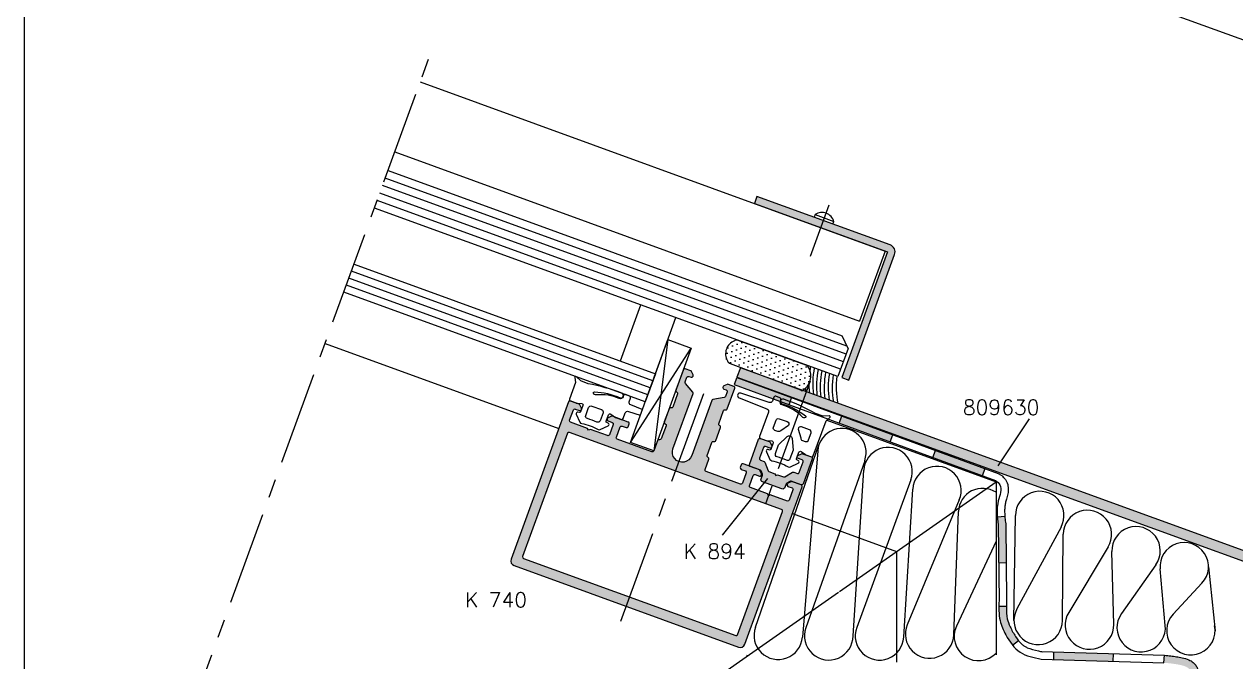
# Model space of a CAD drawing. Extents: x 0 to 4131, y -1600 to 527.
# Drawn here: x 460 to 581.8, y -1511.9 to -1447.8 of the extents above; entities that cross this region are included whole.
import ezdxf
from ezdxf.enums import TextEntityAlignment as Align

# ---------------------------------------------------------------- set-up
doc = ezdxf.new("R2010")
doc.units = 0
doc.header["$LTSCALE"] = 7.5
doc.header["$MEASUREMENT"] = 0
doc.linetypes.add('CENTER', pattern=[2, 1.25, -0.25, 0.25, -0.25])
for name, color, linetype in [('ASSI', 1, 'CENTER'), ('FILL', 8, 'CONTINUOUS'), ('FINE', 7, 'CONTINUOUS'), ('GOMMA', 3, 'CONTINUOUS'), ('GROSSA', 4, 'CONTINUOUS'), ('MARCHIO', 7, 'CONTINUOUS'), ('QUOTE', 254, 'CONTINUOUS'), ('TESTO', 2, 'CONTINUOUS'), ('TRATTEGGI', 140, 'CONTINUOUS'), ('VETRO', 6, 'CONTINUOUS'), ('VITERIA', 40, 'CONTINUOUS')]:
    doc.layers.add(name, color=color, linetype=linetype)
doc.styles.get("Standard").update_dxf_attribs({"font": 'romans.shx'})

msp = doc.modelspace()

# ---------------------------------------------------------------- hatches: boundary and pattern name
at = {"layer": 'FILL'}
h = msp.add_hatch(color=256, dxfattribs=at)
edge = h.paths.add_edge_path()
edge.add_line((546.8144422262867, -1470.710577220561), (542.2145898909785, -1483.348567644646))
edge.add_line((542.2145898909785, -1483.348567644646), (542.9193593565678, -1483.60508275214))
edge.add_line((542.9193593565678, -1483.60508275214), (547.5192116918761, -1470.967092328055))
edge.add_arc((546.8144422262867, -1470.710577220561), 0.7500000000000399, 340.0000000000022, 430.0000000000036)
edge.add_line((547.0709573337808, -1470.005807754972), (533.6803374875817, -1465.132020712581))
edge.add_line((533.6803374875817, -1465.132020712581), (533.4238223800876, -1465.83679017817))
edge.add_line((533.4238223800876, -1465.83679017817), (546.8144422262867, -1470.710577220561))
h = msp.add_hatch(dxfattribs=at)
h.set_pattern_fill('DOTS', color=256, scale=8, angle=20, style=0)
h.set_pattern_definition([(20, (-640.54626167368, -1366.591913021438), (0.06391308353364275, 0.5553513462243714), [0, -0.5])])
edge = h.paths.add_edge_path()
edge.add_line((530.9878473719998, -1481.936661693965), (538.0446265076164, -1484.581404060358))
edge.add_arc((538.2043495735768, -1484.488814145734), 0.1846194737557943, 210.1004542263171, 289.8995457736939)
edge.add_arc((537.3977567089869, -1483.197405357102), 1.70357017517831, 300.6877381092516, 389.384691355501)
edge.add_arc((538.4520778223026, -1482.517423477796), 0.4574642976632673, 19.92651458653392, 69.9999999999584)
edge.add_line((538.6085398269561, -1482.087547653009), (531.7966169861313, -1479.608210500831))
edge.add_arc((531.6401549814783, -1480.038086325618), 0.4574642976632607, 70.00000000002089, 120.0734854134452)
edge.add_arc((531.9453198191935, -1480.956828080467), 1.419092763202746, 112.1221294447426, 209.8286729753162)
edge.add_arc((531.1443093766529, -1481.506785869177), 0.4574642976646396, 199.9265145866477, 250.0000000000723)
h = msp.add_hatch(color=256, dxfattribs=at)
edge = h.paths.add_edge_path(flags=16)
edge.add_arc((514.7757820731749, -1489.003337596927), 0.1499999999999686, 70.00000000001178, 160.0000000000118)
edge.add_line((514.634828180057, -1488.952034575429), (510.1201622881581, -1501.355977169803))
edge.add_arc((510.261116181276, -1501.407280191301), 0.1499999999999899, 159.9999999999974, 250.0000000000009)
edge.add_line((510.2098131597772, -1501.548234084419), (531.5408356516173, -1509.312091337912))
edge.add_arc((531.5921386731161, -1509.171137444794), 0.1499999999999601, 250.0000000000048, 340.0000000000048)
edge.add_line((531.7330925662341, -1509.222440466293), (536.2477584581329, -1496.818497871919))
edge.add_arc((536.1068045650151, -1496.76719485042), 0.1500000000000002, 340.0000000000104, 430.0000000000173)
edge.add_line((536.1581075865138, -1496.626240957302), (514.8270850946736, -1488.86238370381))
edge = h.paths.add_edge_path()
edge.add_line((515.7947605104521, -1486.022055434156), (514.9134529038649, -1485.701285698126))
edge.add_arc((514.862149882366, -1485.842239591244), 0.1500000000000306, 69.9999999999944, 160.000000000003)
edge.add_line((514.7211959892481, -1485.790936569745), (508.9581565742106, -1501.624757229988))
edge.add_arc((509.4280028846035, -1501.795767301651), 0.5000000000000108, 160.0000000000056, 250.0000000000056)
edge.add_line((509.2569928129407, -1502.265613612044), (531.8096157118025, -1510.47409705186))
edge.add_arc((531.9806257834654, -1510.004250741467), 0.4999999999999841, 250.0000000000045, 340.0000000000045)
edge.add_line((532.4504720938583, -1510.17526081313), (538.2135115088957, -1494.341440152887))
edge.add_arc((538.072557615778, -1494.290137131388), 0.1499999999999675, 339.9999999999654, 429.9999999999723)
edge.add_line((538.123860637277, -1494.14918323827), (537.2425530306897, -1493.82841350224))
edge.add_arc((537.1912500091908, -1493.969367395358), 0.1500000000000925, 69.999999999977, 114.9999999999716)
edge.add_line((537.1278572699296, -1493.833421227303), (536.7918792956132, -1493.990090329698))
edge.add_arc((536.8552720348742, -1494.126036497753), 0.1500000000000973, 114.9999999999644, 159.9999999999668)
edge.add_line((536.7143181417564, -1494.074733476254), (536.7013665347193, -1494.110317724134))
edge.add_arc((536.8423204278372, -1494.161620745633), 0.1500000000000646, 159.9999999999905, 249.9999999999835)
edge.add_line((536.7910174063384, -1494.302574638751), (537.213879085692, -1494.456483703248))
edge.add_arc((537.1625760641931, -1494.597437596365), 0.1499999999999444, -20.000000000036493, 69.9999999999738, ccw=False)
edge.add_line((537.303529957311, -1494.648740617864), (536.9273077996528, -1495.682402500729))
edge.add_arc((536.7863539065349, -1495.63109947923), 0.1499999999999419, 249.99999999999778, 340.0000000000081, ccw=False)
edge.add_line((536.7350508850361, -1495.772053372348), (535.0193721290017, -1495.147597373588))
edge.add_line((535.0193721290016, -1495.147597373588), (534.827854937485, -1495.237517482398))
edge.add_line((534.827854937485, -1495.237517482398), (534.7389437889659, -1495.045529804971))
edge.add_line((534.738943788966, -1495.045529804971), (533.0232650329317, -1494.421073806212))
edge.add_arc((533.0745680544305, -1494.280119913094), 0.150000000000033, 159.9999999999816, 249.99999999999181, ccw=False)
edge.add_line((532.9336141613126, -1494.228816891595), (533.3098363189708, -1493.19515500873))
edge.add_arc((533.4507902120888, -1493.246458030229), 0.149999999999965, 70.00000000000671, 159.9999999999997, ccw=False)
edge.add_line((533.5020932335876, -1493.105504137111), (533.9249549129414, -1493.259413201608))
edge.add_arc((533.9762579344401, -1493.11845930849), 0.1499999999999553, 250.0000000000099, 340.0000000000169)
edge.add_line((534.1172118275581, -1493.169762329989), (534.1301634345951, -1493.134178082109))
edge.add_arc((533.9892095414771, -1493.08287506061), 0.1500000000000524, 340.000000000035, 385.0000000000319)
edge.add_line((534.1251557095327, -1493.019482321349), (533.9684866071375, -1492.683504347032))
edge.add_arc((533.8325404390819, -1492.746897086293), 0.1500000000000132, 24.99999999998538, 69.99999999998303)
edge.add_line((533.8838434605808, -1492.605943193176), (532.2977663884042, -1492.028658349651))
edge.add_arc((532.2464633669053, -1492.169612242769), 0.150000000000101, 69.99999999998397, 160.0000000000011)
edge.add_line((532.1055094737874, -1492.11830922127), (532.0029034307898, -1492.400217007506))
edge.add_arc((532.1438573239077, -1492.451520029005), 0.1499999999999917, 160.0000000000034, 249.9999999999965)
edge.add_line((532.0925543024089, -1492.592473922123), (532.5154159817625, -1492.746382986619))
edge.add_arc((532.4641129602636, -1492.887336879737), 0.1500000000000014, -19.999999999989598, 69.99999999999318, ccw=False)
edge.add_line((532.6050668533815, -1492.938639901236), (532.2288446957232, -1493.9723017841))
edge.add_arc((532.0878908026053, -1493.920998762602), 0.1500000000000366, 249.999999999997, 340.00000000000387, ccw=False)
edge.add_line((532.0365877811064, -1494.06195265572), (528.5597250841984, -1492.796478125415))
edge.add_arc((528.6110281056973, -1492.655524232297), 0.1500000000000135, 160.0000000000122, 250.0000000000122, ccw=False)
edge.add_line((528.4700742125794, -1492.604221210798), (528.8462963702377, -1491.570559327933))
edge.add_arc((528.7053424771199, -1491.519256306434), 0.1499999999999759, 339.9999999999724, 429.9999999999654)
edge.add_arc((528.8079485201176, -1491.237348520199), 0.1499999999999966, 159.9999999999983, 249.9999999999984, ccw=False)
edge.add_line((528.6669946269997, -1491.1860454987), (529.1452455535784, -1489.872061877091))
edge.add_arc((529.2861994466963, -1489.92336489859), 0.1499999999999237, 70.00000000001131, 160.0000000000113, ccw=False)
edge.add_arc((529.388805489694, -1489.641457112354), 0.1500000000000743, 249.9999999999803, 339.9999999999733)
edge.add_line((529.529759382812, -1489.692760133853), (530.0085875834679, -1488.377190464753))
edge.add_arc((529.86763369035, -1488.325887443254), 0.1500000000000706, 340.0000000000317, 430.0000000000387)
edge.add_arc((529.9702397333476, -1488.043979657019), 0.1499999999999626, 159.9999999999705, 249.9999999999705, ccw=False)
edge.add_line((529.8292858402299, -1487.99267663552), (530.3081140408858, -1486.677106966419))
edge.add_arc((530.4490679340037, -1486.728409987918), 0.1499999999999856, 70.00000000002558, 160.0000000000257, ccw=False)
edge.add_arc((530.5516739770013, -1486.446502201683), 0.1499999999999662, 249.9999999999826, 339.9999999999895)
edge.add_line((530.6926278701192, -1486.497805223181), (531.4456494595129, -1484.42889540996))
edge.add_arc((531.3046955663949, -1484.377592388461), 0.1500000000000196, 339.99999999999, 429.9999999999969)
edge.add_line((531.3559985878937, -1484.236638495344), (530.8035833985816, -1484.035575809477))
edge.add_arc((530.7522803770829, -1484.176529702595), 0.1499999999999443, 70.00000000003729, 115.0000000000332)
edge.add_line((530.6888876378218, -1484.04058353454), (530.3529096635052, -1484.197252636935))
edge.add_arc((530.4163024027664, -1484.33319880499), 0.1499999999999445, 115.0000000000575, 160.0000000000545)
edge.add_line((530.2753485096484, -1484.281895783492), (530.2623969026114, -1484.317480031372))
edge.add_arc((530.4033507957294, -1484.36878305287), 0.149999999999982, 160.0000000000136, 250.0000000000206)
edge.add_line((530.3520477742305, -1484.509736945988), (530.5869709294269, -1484.59524198182))
edge.add_arc((530.5356679079281, -1484.736195874938), 0.1500000000000318, -19.999999999980787, 70.00000000000898, ccw=False)
edge.add_line((530.6766218010459, -1484.787498896437), (530.5058016702513, -1485.256823348583))
edge.add_arc((530.3648477771335, -1485.205520327084), 0.1500000000000014, 279.99999999999807, 339.9999999999932, ccw=False)
edge.add_line((530.3908950037835, -1485.353241490036), (529.2537369611803, -1485.553753134276))
edge.add_arc((529.2797841878305, -1485.701474297228), 0.1499999999999382, 100.0000000000358, 160.0000000000303)
edge.add_line((529.1388302947125, -1485.650171275729), (527.1163292480311, -1491.20694723231))
edge.add_arc((526.1766366272452, -1490.864927088984), 1.000000000000046, 160.0000000000018, 340.0000000000018, ccw=False)
edge.add_line((525.2369440064592, -1490.522906945658), (527.2594450531407, -1484.966130989078))
edge.add_arc((527.1184911600227, -1484.914827967579), 0.1500000000000318, 340.000000000009, 400.0000000000066)
edge.add_line((527.2333978264905, -1484.818409826126), (526.491170627522, -1483.933857895234))
edge.add_arc((526.60607729399, -1483.837439753781), 0.1500000000000114, 159.9999999999659, 219.9999999999635, ccw=False)
edge.add_line((526.465123400872, -1483.786136732282), (526.6359435316666, -1483.316812280136))
edge.add_arc((526.7768974247846, -1483.368115301635), 0.1499999999999638, 70.00000000000989, 160.0000000000169, ccw=False)
edge.add_line((526.8282004462833, -1483.227161408517), (527.0631236014797, -1483.312666444348))
edge.add_arc((527.1144266229786, -1483.171712551231), 0.1500000000000184, 250.0000000000072, 340.0000000000002)
edge.add_line((527.2553805160965, -1483.22301557273), (527.2683321231336, -1483.18743132485))
edge.add_arc((527.1273782300157, -1483.136128303351), 0.1499999999999759, 340.0000000000359, 385.0000000000335)
edge.add_line((527.2633243980711, -1483.07273556409), (527.1066552956759, -1482.736757589773))
edge.add_arc((526.9707091276205, -1482.800150329034), 0.1499999999999437, 24.9999999999798, 69.99999999997375)
edge.add_line((527.0220121491193, -1482.659196435916), (526.4695969598071, -1482.45813375005))
edge.add_arc((526.4182939383084, -1482.599087643168), 0.1499999999999771, 70.00000000001873, 160.0000000000289)
edge.add_line((526.2773400451904, -1482.547784621669), (525.5243184557968, -1484.61669443489))
edge.add_arc((525.6652723489146, -1484.667997456389), 0.1499999999999286, 160.0000000000062, 250.0000000000132)
edge.add_arc((525.562666305917, -1484.949905242625), 0.1500000000000548, -19.999999999992383, 70.00000000000063, ccw=False)
edge.add_line((525.703620199035, -1485.001208264124), (525.224791998379, -1486.316777933224))
edge.add_arc((525.0838381052611, -1486.265474911725), 0.150000000000005, 250.0000000000053, 340.0000000000053, ccw=False)
edge.add_arc((524.9812320622634, -1486.547382697961), 0.1499999999999917, 70.00000000000344, 160.0000000000104)
edge.add_line((524.8402781691454, -1486.496079676462), (524.3614499684895, -1487.811649345562))
edge.add_arc((524.5024038616075, -1487.862952367061), 0.150000000000016, 159.9999999999779, 249.9999999999779)
edge.add_arc((524.3997978186097, -1488.144860153297), 0.149999999999965, -19.999999999993292, 69.99999999999972, ccw=False)
edge.add_line((524.5407517117276, -1488.196163174796), (524.0625007851489, -1489.510146796404))
edge.add_arc((523.921546892031, -1489.458843774905), 0.1500000000001143, 249.9999999999858, 339.99999999998585, ccw=False)
edge.add_arc((523.8189408490333, -1489.740751561141), 0.1499999999998739, 70.00000000001594, 160.0000000000229)
edge.add_line((523.6779869559155, -1489.689448539642), (523.3017647982571, -1490.723110422507))
edge.add_arc((523.1608109051392, -1490.671807401008), 0.150000000000033, 249.99999999999181, 339.9999999999918, ccw=False)
edge.add_line((523.1095078836404, -1490.812761294126), (519.6326451867324, -1489.547286763821))
edge.add_arc((519.6839482082312, -1489.406332870703), 0.1500000000000475, 160.0000000000048, 250.0000000000083, ccw=False)
edge.add_line((519.5429943151132, -1489.355029849204), (519.9192164727715, -1488.321367966339))
edge.add_arc((520.0601703658895, -1488.372670987838), 0.150000000000013, 69.99999999998039, 159.9999999999891, ccw=False)
edge.add_line((520.1114733873883, -1488.23171709472), (520.534335066742, -1488.385626159217))
edge.add_arc((520.5856380882409, -1488.244672266099), 0.150000000000033, 249.9999999999918, 339.9999999999918)
edge.add_line((520.7265919813588, -1488.295975287598), (520.8291980243565, -1488.014067501362))
edge.add_arc((520.6882441312387, -1487.962764479863), 0.1500000000000014, 339.9999999999932, 430.0000000000002)
edge.add_line((520.7395471527375, -1487.821810586745), (519.1534700805607, -1487.244525743221))
edge.add_arc((519.1021670590619, -1487.385479636339), 0.1500000000000536, 69.99999999998606, 114.9999999999931)
edge.add_line((519.0387743198007, -1487.249533468283), (518.7027963454843, -1487.406202570678))
edge.add_arc((518.7661890847455, -1487.542148738734), 0.1499999999999719, 115.0000000000287, 160.0000000000238)
edge.add_line((518.6252351916276, -1487.490845717235), (518.6122835845906, -1487.526429965115))
edge.add_arc((518.7532374777085, -1487.577732986614), 0.1499999999999474, 159.9999999999626, 249.9999999999763)
edge.add_line((518.7019344562095, -1487.718686879732), (519.1247961355632, -1487.872595944228))
edge.add_arc((519.0734931140643, -1488.013549837346), 0.1500000000000354, -20.00000000000722, 69.99999999998931, ccw=False)
edge.add_line((519.2144470071821, -1488.064852858845), (518.838224849524, -1489.09851474171))
edge.add_arc((518.6972709564061, -1489.047211720211), 0.1499999999999571, 250.0000000000074, 340.000000000016, ccw=False)
edge.add_line((518.6459679349073, -1489.188165613329), (516.930289178873, -1488.563709614569))
edge.add_line((516.930289178873, -1488.563709614569), (516.7387719873561, -1488.653629723378))
edge.add_line((516.7387719873562, -1488.653629723378), (516.6498608388372, -1488.461642045952))
edge.add_line((516.6498608388372, -1488.461642045952), (514.9341820828029, -1487.837186047192))
edge.add_arc((514.9854851043018, -1487.696232154075), 0.1499999999999589, 159.9999999999766, 249.9999999999902, ccw=False)
edge.add_line((514.844531211184, -1487.644929132575), (515.2207533688422, -1486.611267249711))
edge.add_arc((515.3617072619601, -1486.66257027121), 0.1499999999999571, 70.00000000000728, 160.0000000000159, ccw=False)
edge.add_line((515.4130102834588, -1486.521616378092), (515.8358719628126, -1486.675525442588))
edge.add_arc((515.8871749843114, -1486.534571549471), 0.1499999999999577, 250.0000000000074, 340.0000000000159)
edge.add_line((516.0281288774293, -1486.58587457097), (516.0410804844662, -1486.55029032309))
edge.add_arc((515.9001265913483, -1486.498987301591), 0.1500000000000682, 340.0000000000026, 385.0000000000054)
edge.add_line((516.0360727594039, -1486.43559456233), (515.8794036570087, -1486.099616588013))
edge.add_arc((515.7434574889531, -1486.163009327274), 0.150000000000069, 25.00000000000539, 70.00000000000252)
for points in [[(588.1929377343924, -1503.649314227566), (588.1929377343938, -1522.951567713225, -0.7833818501781149), (585.8362158004545, -1523.532658550305), (583.416804111286, -1518.924745616947), (584.302181658438, -1518.459872947284), (586.7215933476061, -1523.06778588064, 0.7833818501780986), (587.1929377343938, -1522.951567713224), (587.192937734392, -1503.649314227565, 0.3155612477178906), (587.028218418857, -1503.414309536427), (531.6679625526745, -1483.324665959316), (532.009982696, -1482.38497333853), (587.3693411567167, -1502.474290771872, -0.3155612477178978)], [(542.220592268349, -1487.229185905004), (541.962293596456, -1487.933303648069), (547.0903131395689, -1489.814467204127), (547.348611811462, -1489.110349461062)], [(551.6241288031388, -1490.678780837042), (551.3658301312458, -1491.382898580106), (556.368663076044, -1493.218138663277), (556.6269617479368, -1492.514020920212)]]:
    msp.add_hatch(color=256, dxfattribs=at).paths.add_polyline_path(points)
h = msp.add_hatch(color=256, dxfattribs=at)
h.paths.add_polyline_path([(535.3144703273704, -1485.49461503626), (535.3754300143195, -1485.32712967287, -0.4142135623730466), (535.5676869289362, -1485.237478801251), (535.9905486082898, -1485.391387865748, -0.4142135623730951), (536.080199479909, -1485.583644780364), (536.02889645841, -1485.724598673482, 0.02516186924599589), (536.0200150577526, -1485.753437184422), (536.0389865175612, -1485.760396677945, -0.528972246078965), (536.383321816, -1485.53177702055, -0.008505029043467954), (537.0204336045281, -1485.765017990973), (537.1638169052369, -1485.37415757598), (531.656925228966, -1483.354008502548), (531.398626557073, -1484.058126245613)])
h.paths.add_polyline_path([(536.3579416803582, -1485.52299130189, 0.4950567080195781), (536.0389865175612, -1485.760396677945), (536.9055182333439, -1486.078275319045), (537.0204336045281, -1485.765017990973, 0.008841711607491603)])
h.paths.add_polyline_path([(536.0185903272767, -1485.752914536053), (536.080199479909, -1485.583644780364, 0.4142135623730951), (535.9905486082898, -1485.391387865748), (535.5676869289362, -1485.237478801251, 0.4142135623730466), (535.3754300143195, -1485.32712967287), (535.3144703273704, -1485.49461503626)], flags=17)
h = msp.add_hatch(color=256, dxfattribs=at)
edge = h.paths.add_edge_path()
edge.add_arc((534.9327934407723, -1492.668476431456), 0.1500000000005734, 200.0000000001467, 250.0000000001417)
edge.add_line((534.8814904192736, -1492.809430324575), (535.4735473740161, -1493.024921433091))
edge.add_line((535.4735473740161, -1493.024921433091), (535.5634674828248, -1493.216438624608))
edge.add_line((535.5634674828248, -1493.216438624608), (535.7554551602516, -1493.127527476089))
edge.add_line((535.7554551602516, -1493.127527476089), (536.3475121149941, -1493.343018584605))
edge.add_arc((536.3988151364929, -1493.202064691487), 0.1500000000003073, 250.0000000000531, 300.0000000000517)
edge.add_line((536.4738151364932, -1493.331968502055), (537.2570775529884, -1492.879751735046))
edge.add_arc((537.3320775529883, -1493.009655545613), 0.1499999999997567, 69.99999999996999, 119.9999999999672, ccw=False)
edge.add_line((537.3833805744871, -1492.868701652495), (537.7440103078466, -1492.99996014103))
edge.add_arc((537.7953133293454, -1492.859006247912), 0.150000000000067, 250.0000000000197, 340.0000000000197)
edge.add_line((537.9362672224634, -1492.91030926941), (538.3295903872877, -1491.829662755507))
edge.add_arc((538.1886364941697, -1491.778359734008), 0.150000000000067, 340.0000000000197, 430.0000000000197)
edge.add_line((538.2399395156685, -1491.63740584089), (537.7700932052758, -1491.466395769227))
edge.add_arc((537.8042952196083, -1491.372426507148), 0.1000000000000447, 160.0000000000197, 250.0000000000197, ccw=False)
edge.add_line((537.7103259575297, -1491.338224492816), (537.7474620408316, -1491.236193942497))
edge.add_arc((537.8414313029102, -1491.27039595683), 0.09999999999994753, 114.99999999997951, 159.9999999999821, ccw=False)
edge.add_line((537.7991694767361, -1491.179765178126), (538.1539176999063, -1491.014343364945))
edge.add_arc((538.2173104391676, -1491.150289533), 0.1499999999997959, 70.00000000009243, 115.00000000009001, ccw=False)
edge.add_line((538.2686134606661, -1491.009335639882), (539.1499210672537, -1491.330105375913))
edge.add_arc((539.0986180457548, -1491.471059269031), 0.150000000000067, -19.999999999980275, 70.00000000001972, ccw=False)
edge.add_line((539.2395719388728, -1491.52236229053), (538.3161175518931, -1494.059532366651))
edge.add_arc((538.1751636587753, -1494.008229345153), 0.1499999999997755, 250.0000000000716, 340.00000000007157, ccw=False)
edge.add_line((538.1238606372767, -1494.149183238271), (537.106733531371, -1493.778979247255))
edge.add_arc((537.0554305098722, -1493.919933140374), 0.1500000000003073, 70.00000000005309, 120.0000000000517)
edge.add_line((536.9804305098719, -1493.790029329806), (536.6872642901285, -1493.959288925692))
edge.add_arc((536.7622642901287, -1494.08919273626), 0.1500000000004688, 119.9999999999606, 159.9999999999604)
edge.add_line((536.6213103970103, -1494.037889714761), (536.4876902224764, -1494.405008127077))
edge.add_arc((536.25276706728, -1494.319503091245), 0.2500000000000485, 249.99999999998738, 339.99999999998323, ccw=False)
edge.add_line((536.1672620314484, -1494.554426246442), (534.2408921588376, -1493.853284952625))
edge.add_arc((534.3263971946691, -1493.618361797428), 0.2500000000001165, 160.0000000000208, 250.0000000000166, ccw=False)
edge.add_line((534.0914740394724, -1493.532856761597), (534.2250942140067, -1493.165738349281))
edge.add_arc((534.084140320889, -1493.114435327782), 0.1499999999999334, 340.0000000000011, 379.9999999999989)
edge.add_line((534.2250942140067, -1493.063132306283), (534.1093138315177, -1492.74502831978))
edge.add_arc((533.9683599383998, -1492.796331341278), 0.1500000000001762, 19.9999999999998, 70.00000000000021)
edge.add_line((534.0196629598986, -1492.65537744816), (533.0025358539933, -1492.285173457145))
edge.add_arc((533.0538388754921, -1492.144219564027), 0.1500000000000621, 160.0000000000178, 250.00000000002478, ccw=False)
edge.add_line((532.9128849823742, -1492.092916542529), (533.8363393693535, -1489.555746466407))
edge.add_arc((533.9772932624714, -1489.607049487906), 0.149999999999999, 69.99999999996402, 159.999999999964, ccw=False)
edge.add_line((534.0285962839703, -1489.466095594788), (534.9099038905574, -1489.786865330818))
edge.add_arc((534.8586008690588, -1489.927819223936), 0.1500000000003558, 25.000000000127386, 70.00000000012909, ccw=False)
edge.add_line((534.9945470371144, -1489.864426484675), (535.1599688502952, -1490.219174707845))
edge.add_arc((535.0693380715916, -1490.261436534019), 0.1000000000000631, -19.999999999908027, 25.00000000009061, ccw=False)
edge.add_line((535.1633073336702, -1490.295638548352), (535.1261712503688, -1490.397669098671))
edge.add_arc((535.0322019882901, -1490.363467084338), 0.1000000000002681, 249.9999999998584, 339.9999999998583, ccw=False)
edge.add_line((534.9979999739571, -1490.457436346416), (534.5281536635644, -1490.286426274754))
edge.add_arc((534.4768506420655, -1490.427380167871), 0.149999999999999, 69.99999999996402, 159.999999999964)
edge.add_line((534.3358967489476, -1490.376077146373), (533.9425735841228, -1491.456723660277))
edge.add_arc((534.083527477241, -1491.508026681775), 0.1500000000001944, 160.000000000124, 250.0000000001343)
edge.add_line((534.0322244557424, -1491.648980574893), (534.3928541891014, -1491.780239063427))
edge.add_arc((534.3415511676026, -1491.921192956544), 0.1499999999995741, 19.99999999992201, 69.99999999993378, ccw=False)
edge.add_line((534.4825050607201, -1491.869889935046), (534.791839547654, -1492.719779452956))
h = msp.add_hatch(color=256, dxfattribs=at)
edge = h.paths.add_edge_path()
edge.add_line((558.6965988673669, -1498.149065060953), (558.6908386651324, -1498.063640273449))
edge.add_spline(control_points=[(558.6908386651323, -1498.063640273449), (558.6645515122812, -1497.85348547657), (558.6392149852852, -1497.650179283242), (558.6145910734956, -1497.397010485769), (558.6096837856924, -1497.34205402464), (558.6053452874955, -1497.287497836327)], knot_values=[3.779131603429195, 3.779131603429195, 3.779131603429195, 3.779131603429195, 4.426756927136644, 4.426756927136644, 4.608185821161459, 4.608185821161459, 4.608185821161459, 4.608185821161459], degree=3, periodic=0)
edge.add_line((558.6053452874897, -1497.287497836265), (557.8549615989809, -1497.347170961897))
edge.add_spline(control_points=[(557.8549615989807, -1497.347170961895), (557.8772029224137, -1497.61904643244), (557.9119204709847, -1497.887887415732), (557.9466380195556, -1498.156728399025)], knot_values=[3.806897628324887, 3.806897628324887, 3.806897628324887, 3.806897628324887, 4.638752749776659, 4.638752749776659, 4.638752749776659, 4.638752749776659], degree=3, periodic=0)
edge.add_line((557.9466380195556, -1498.156728399025), (557.9856542288092, -1501.974989983979))
edge.add_line((557.9856542288093, -1501.974989983979), (558.7356150766204, -1501.967326645907))
edge.add_line((558.7356150766204, -1501.967326645907), (558.6965988673669, -1498.149065060953))
h = msp.add_hatch(color=256, dxfattribs=at)
edge = h.paths.add_edge_path()
edge.add_spline(control_points=[(558.0104274205245, -1506.341857149403), (558.0034574200366, -1506.840211607766), (558.0395574398137, -1507.848734908105), (558.628902003946, -1509.138963101925), (559.1319315305977, -1509.956999935466), (559.3880976050414, -1510.274305346516)], knot_values=[0.5396955432862206, 0.5396955432862206, 0.5396955432862206, 0.5396955432862206, 2.014491791233799, 3.558020673776852, 4.766462277834065, 4.766462277834065, 4.766462277834065, 4.766462277834065], degree=3, periodic=0)
edge.add_line((559.3880976050413, -1510.274305346516), (559.9718272424647, -1509.802865766248))
edge.add_spline(control_points=[(559.9718272424648, -1509.802865766248), (559.8715141517006, -1509.678659554994), (559.774092494125, -1509.542686848498), (559.5804767762429, -1509.244203965988), (559.4846029985197, -1509.080985849565), (559.2999239366443, -1508.745006742665), (559.2138856575841, -1508.578093477181), (559.0105552337332, -1508.137656107599), (558.9135776459731, -1507.871747966804), (558.7794871400305, -1507.268488005988), (558.7571240523321, -1506.88511680669), (558.7594338582608, -1506.42920183756), (558.7598175493614, -1506.390935282436), (558.7603595053174, -1506.352405661053)], knot_values=[0.5397552088516822, 0.5397552088516822, 0.5397552088516822, 0.5397552088516822, 1.104266698540528, 1.104266698540528, 1.703999503796765, 1.703999503796765, 2.303732309053003, 2.303732309053003, 3.327199476633345, 3.327199476633345, 4.646607464481677, 4.646607464481677, 4.76655624955416, 4.76655624955416, 4.76655624955416, 4.76655624955416], degree=3, periodic=0)
edge.add_line((558.7603595053175, -1506.352405661053), (558.0104274205245, -1506.341857149403))
h.paths.add_polyline_path([(569.5029768998932, -1511.887015762149), (569.5254899488868, -1511.137353729881), (563.5431833939058, -1510.957699492677), (563.520670344912, -1511.707361524946)])
h = msp.add_hatch(color=256, dxfattribs=at)
edge = h.paths.add_edge_path()
edge.add_spline(control_points=[(578.0195313778338, -1514.094856341096), (578.0334376714995, -1513.989350194872), (578.0482116690337, -1513.877909793891), (578.0783362763718, -1513.5948486451), (578.0918881699047, -1513.418362024453), (578.0793844461971, -1513.039377937355), (578.0543231947184, -1512.833864728583), (577.9319022411385, -1512.506805912231), (577.8746711364702, -1512.393548606063), (577.7222593228789, -1512.179487714462), (577.6327140141022, -1512.087336924839), (577.401372317006, -1511.895530412197), (577.2557931204774, -1511.813800755604), (576.8829116236859, -1511.645034661333), (576.6577340821843, -1511.584623911171), (576.2378060130427, -1511.490565680904), (576.047864820918, -1511.457762199644), (575.6667901453244, -1511.398633506147), (575.479560475884, -1511.374884687382), (575.0811331909044, -1511.330644248957), (574.8726663823397, -1511.311715816863), (574.6693666958259, -1511.293212892148)], knot_values=[0, 0, 0, 0, 0.2769139179188045, 0.2769139179188045, 0.6737096980949548, 0.6737096980949548, 1.070505478271105, 1.070505478271105, 1.274631183608729, 1.274631183608729, 1.478756888946352, 1.478756888946352, 1.792398256381105, 1.792398256381105, 2.30131563320532, 2.30131563320532, 2.810233010029536, 2.810233010029536, 3.342622222617453, 3.342622222617453, 3.981218222444122, 3.981218222444122, 3.981218222444122, 3.981218222444122], degree=3, periodic=0)
edge.add_line((574.6693666958259, -1511.293212892148), (574.6013878740691, -1512.040125791884))
edge.add_spline(control_points=[(574.6013878740691, -1512.040125791884), (575.0748370150882, -1512.083215842651), (575.9317783301645, -1512.161208686173), (577.4659640466995, -1512.555320200707), (577.3407162353519, -1513.505567205107), (577.2759624658761, -1513.996849845545)], knot_values=[0, 0, 0, 0, 1.487177539525913, 2.691786225930397, 3.981218222444122, 3.981218222444122, 3.981218222444122, 3.981218222444122], degree=3, periodic=0)
edge.add_line((577.2759624658761, -1513.996849845545), (577.2759624658761, -1515.512011549706))
edge.add_line((577.2759624658762, -1515.512011549706), (578.0207620852531, -1515.511364444041))
edge.add_line((578.020762085253, -1515.511364444041), (578.0195313778337, -1514.094856341096))

# ---------------------------------------------------------------- linework, layer by layer
at = {"layer": 'ASSI'}
for p, q in [((475.6507527343346, -1520.040987176624), (500.8614980002918, -1450.775033830786)), ((539.0763686324626, -1471.138653338509), (540.9530319539176, -1465.982563238893)), ((519.9898330765232, -1507.863030143194), (528.7528268931574, -1483.786902505172)), ((539.0233971685261, -1483.710359940243), (533.9933513759338, -1497.530297174213))]:
    msp.add_line(p, q, dxfattribs=at)
at = {"layer": 'FINE'}
for p, q in [((541.6750163196004, -1434.466468320923), (598.0565735667542, -1454.987676920463)), ((499.8298111869913, -1453.609570054278), (546.5644523515023, -1470.619588347272)), ((497.2651561932225, -1460.655901738349), (543.9997973577335, -1477.665920031343)), ((546.5644523515023, -1470.619588347272), (543.9997973577335, -1477.665920031343)), ((490.2541230611219, -1479.918556955844), (513.7464385807698, -1488.469060538985)), ((524.714754822874, -1479.531441235548), (523.301764798257, -1490.723110422507)), ((520.9525332462918, -1489.868060064193), (527.0639863748388, -1480.386491593862)), ((536.9055182333439, -1486.078275319045), (537.1638169052369, -1485.37415757598)), ((541.962293596456, -1487.933303648068), (542.220592268349, -1487.229185905004)), ((547.0903131395689, -1489.814467204127), (547.348611811462, -1489.110349461062)), ((533.5180555096255, -1508.469789336581), (539.9160529804523, -1490.102389127976)), ((551.365830131246, -1491.382898580106), (551.6241288031388, -1490.678780837042)), ((534.7534620995457, -1493.491626338215), (530.1785160491336, -1499.191586677286)), ((556.368663076044, -1493.218138663277), (556.6269617479368, -1492.514020920212)), ((537.2387541004177, -1497.019564122127), (547.7259624658755, -1500.836595807701)), ((557.8549615989809, -1497.347170961897), (558.6053452874905, -1497.287497836265)), ((547.7259624658755, -1500.836595807701), (547.7259624658759, -1511.996849845546)), ((557.9856542288092, -1501.974989983979), (558.7356150766204, -1501.967326645907)), ((558.0104274205245, -1506.341857149403), (558.7603595053175, -1506.352405661053)), ((559.3880976050414, -1510.274305346516), (559.9718272424648, -1509.802865766248)), ((563.5206703449121, -1511.707361524946), (563.5431833939058, -1510.957699492677)), ((569.5029768998932, -1511.887015762149), (569.5254899488868, -1511.137353729881)), ((574.6013878740691, -1512.040125791884), (574.6693666958259, -1511.293212892148))]:
    msp.add_line(p, q, dxfattribs=at)
for points in [[(546.8144422262867, -1470.710577220561), (542.2145898909785, -1483.348567644646), (542.9193593565678, -1483.60508275214), (547.5192116918761, -1470.967092328055, 0.4142135623731075), (547.0709573337808, -1470.005807754972), (533.6803374875817, -1465.132020712581), (533.4238223800876, -1465.83679017817)], [(530.9878473719998, -1481.936661693965), (538.0446265076164, -1484.581404060358, 0.3629777913948463), (538.2671888907917, -1484.662410143101, 0.4075680301928123), (538.8821539657561, -1482.361512944256, 0.2220310861852639), (538.6085398269561, -1482.087547653009), (531.7966169861313, -1479.608210500831, 0.2220310861852638), (531.410914900847, -1479.642204311542, 0.4541807800013525), (530.7142332331985, -1481.662696402718, 0.2220310861852638)]]:
    msp.add_lwpolyline(points, format="xyb", close=True, dxfattribs=at)
msp.add_lwpolyline([(523.301764798257, -1490.723110422507), (520.9525332462918, -1489.868060064193), (524.714754822874, -1479.531441235548), (527.0639863748388, -1480.386491593862)], close=True, dxfattribs=at)
for centre, radius, start, end in [((547.2543823675023, -1483.78167956341), 8.737156366805623, 168.9886909751183, 169.029773724202), ((547.6351615817521, -1483.920271863225), 8.737156366805623, 168.9886909751183, 172.1874871339654), ((547.6351615817521, -1483.920271863225), 8.337156366805623, 169.4237890394804, 187.9016578793439), ((548.3972248354262, -1484.19764020419), 8.737156366805623, 168.9886909751183, 186.521377779277), ((547.6351615817521, -1483.920271863225), 8.737156366805623, 178.7452799707229, 186.521377779277), ((548.7780040496759, -1484.336232504004), 8.737156366805623, 168.9886909751183, 186.521377779277), ((548.7780040496759, -1484.336232504004), 8.337156366805623, 169.4237890394804, 187.9016578793439), ((548.7780040496759, -1484.336232504004), 7.937156366805623, 169.9033773766709, 189.4417471038517), ((548.7780040496759, -1484.336232504004), 7.537156366805623, 170.4346887472772, 191.1730459605475), ((548.7780040496759, -1484.336232504004), 7.137156366805622, 171.0266242069944, 193.1364432703827), ((547.2543823675023, -1483.78167956341), 8.737156366805623, 183.9719506953512, 186.521377779277)]:
    msp.add_arc(centre, radius, start, end, dxfattribs=at)
at = {"layer": 'GOMMA'}
for p, q in [((531.656925228966, -1483.354008502548), (531.398626557073, -1484.058126245612)), ((531.656925228966, -1483.354008502548), (557.9389292822136, -1492.995303312267)), ((531.398626557073, -1484.058126245613), (557.6806306103207, -1493.699421055332)), ((557.9389292822136, -1492.995303312267), (558.2412956086889, -1493.154506610746)), ((557.9466380195556, -1498.156728399025), (558.0246704380627, -1505.793251568932)), ((558.6908386651323, -1498.063640273449), (558.6965988673669, -1498.149065060953)), ((558.6965988673669, -1498.149065060953), (558.774631285874, -1505.785588230861)), ((562.2615301290837, -1511.66954837162), (574.6013878740691, -1512.040125791884)), ((562.2840431780774, -1510.919886339351), (574.6239009230628, -1511.290463759615))]:
    msp.add_line(p, q, dxfattribs=at)
msp.add_lwpolyline([(522.1509378426663, -1486.575470496283), (520.9823254173541, -1486.108997592281, -0.4052432957209562), (520.8400834117426, -1485.791306845194), (520.979478917081, -1485.408320841903, 0.4142135623730672), (520.8898280454621, -1485.216063927286), (520.4669663661084, -1485.06215486279, 0.4142135623730916), (520.2747094514916, -1485.151805734409), (520.2234064299928, -1485.292759627527, -0.414213562373095), (519.8388926007592, -1485.472061370765, 0.1286776343090358), (517.5267040111457, -1485.091725621259, -0.3865361286483825), (517.2335969611865, -1484.926862664227, -0.522670335346423), (517.3319904132052, -1484.795396786437, -0.0977940455191428), (519.917366637706, -1485.391415427555, 1.011468768470314), (520.0758442236947, -1484.917229443367, 0.04380891343036498), (516.7201913052961, -1483.964484709282), (515.9615326678479, -1483.688355547282), (515.5211979524111, -1483.270850554332, 0.7195149494985378), (515.3537553471749, -1483.359864929822), (515.4330189875614, -1483.835218955231), (514.8238020322456, -1485.50902878351, 0.414213562373095), (514.9134529038647, -1485.701285698126), (515.4779230940196, -1485.906736045473, 0.06554346281524528), (515.5161527541063, -1485.915211357069), (516.0541574102199, -1485.962280665403, -0.4931454260313073), (516.1820379419256, -1486.163012891616), (515.9464565456091, -1486.810267458439, -0.3888787318529617), (515.8266053790203, -1486.872658026736), (515.683712545806, -1486.834370007472, 0.6370702608074451), (515.5089435209852, -1487.042651620676), (515.8766657521062, -1487.831234490141, 0.2448502030393978), (516.0599716675024, -1487.97180668573, -0.08777722502794418), (517.6970306009664, -1488.567647409251, 0.2448502030393947), (517.9278091444378, -1488.577789631161), (518.7163920139024, -1488.21006740004, 0.6370702608069492), (518.7163920139026, -1487.938175063929), (518.5823186886751, -1487.875655645621, -0.3888787318529617), (518.5306112527705, -1487.750822852585), (518.7661926490869, -1487.103568285761, -0.4931454260313065), (518.9931830076575, -1487.031998500617), (519.4517505649189, -1487.35309096099), (520.0347776871479, -1487.565295479251, 0.4142135623730882), (520.2270346017647, -1487.475644607632), (520.4348341357679, -1486.904720080184, -0.4052432957209554), (520.7480055096846, -1486.752786247532), (521.9430575672018, -1487.146616859072)], format="xyb", dxfattribs=at)
for points in [[(535.1693007903259, -1489.727090562065, -0.4931454260313097), (535.2971813220317, -1489.927822788277), (535.0615999257151, -1490.575077355101, -0.3888787318529617), (534.9417487591263, -1490.637467923397), (534.798855925912, -1490.599179904133, 0.6370702608074126), (534.6240869010912, -1490.807461517338), (534.9851683853265, -1491.581803259149, 0.245419911510869), (535.1690037036942, -1491.722467903688, -0.08886043818028098), (536.8259501214716, -1492.325547079533, 0.245419911510869), (537.0571936361871, -1492.33595877511), (537.8315353797545, -1491.974877290055, 0.6370702608073866), (537.8315353797545, -1491.702984953944), (537.6974620687809, -1491.640465542283, -0.3888787318529379), (537.6457546328763, -1491.515632749246), (537.8813360291929, -1490.868378182423, -0.4931454260312896), (538.1083263877636, -1490.796808397278), (538.550717433145, -1491.106573942091, 0.06554346281524528), (538.5854508770988, -1491.124655028566), (539.1499210672539, -1491.330105375913, 0.4142135623730882), (539.3421779818705, -1491.240454504294), (540.6354352238376, -1487.687259434443), (541.0017063728445, -1487.374066810703, 0.7195149494985749), (540.9306552332107, -1487.198247811022), (540.3249722348876, -1487.235033491648), (539.5663135974393, -1486.958904329648, 0.04380891343036632), (536.3833218160003, -1485.53177702055, 1.011468768470285), (536.1999218147828, -1485.996891987428, -0.09779404551914772), (538.5635483025862, -1487.202163022892, -0.5226703353464227), (538.554417422405, -1487.366117819864, -0.3865361286483857), (538.2239125294682, -1487.304004591949, 0.128677634309053), (536.2081982016482, -1486.109112502716, -0.414213562373095), (536.02889645841, -1485.724598673482), (536.080199479909, -1485.583644780364, 0.414213562373095), (535.9905486082898, -1485.391387865748), (535.5676869289362, -1485.237478801251, 0.4142135623730466), (535.3754300143195, -1485.32712967287), (535.2360345089812, -1485.710115676161, -0.4052432957209716), (534.9228631350644, -1485.862049508814), (532.0576570721598, -1484.917817959363, 0.9697392325154702), (531.8867277038544, -1485.387442539104), (534.688543227395, -1486.505838164064, -0.4052432957209527), (534.8307852330065, -1486.823528911152), (533.9389454123516, -1489.273838680171, 0.4142135623730881), (534.0285962839707, -1489.466095594788), (534.6116234061996, -1489.678300113049)], [(516.7458535143974, -1486.368224977611, -0.4142135623730276), (517.0662817054254, -1486.218806858246), (518.0529589572503, -1486.577928008738, -0.4142135623730981), (518.2023770766154, -1486.898356199766), (517.9154899456323, -1487.686572114074, -0.4410091218320271), (517.5741548664455, -1487.827289319485, 0.04533686841581869), (516.629992947959, -1487.483642484828, -0.4410091218321683), (516.4589663834142, -1487.156440891919)], [(535.7884792343652, -1488.776418388929), (535.4897833459922, -1488.667701976464, -0.4142135623730941), (535.3403652266272, -1488.347273785436), (535.5968803341214, -1487.642504319846, -0.4142135623731153), (535.9173085251493, -1487.493086200481), (536.7247435573868, -1487.78696851832, -0.5050829045456721), (536.8383967419379, -1488.173007533882), (536.0731424905792, -1488.692611094098, -0.3288304544284983)], [(538.2450884751731, -1489.670551029807), (538.5437843635463, -1489.779267442272, 0.4142135623730941), (538.8642125545741, -1489.629849322907), (539.1207276620685, -1488.925079857318, 0.4142135623731153), (538.9713095427034, -1488.60465166629), (538.1638745104658, -1488.310769348451, 0.5050829045456721), (537.8286700239388, -1488.533437532319), (538.0808940603089, -1489.423372903281, 0.3288304544284983)], [(536.6595729557437, -1491.673768781428, 0.04533686841581842), (535.7154110372571, -1491.330121946771, -0.4410091218320485), (535.5443844727124, -1491.002920353862), (535.8609968945032, -1490.133034874273), (536.7027750892132, -1489.291256668644, -0.6370702608074954), (537.2137655329968, -1489.477241980176), (537.317520456721, -1490.663166096428), (537.0009080349305, -1491.533051576017, -0.4410091218321674)]]:
    msp.add_lwpolyline(points, format="xyb", close=True, dxfattribs=at)
for points, knots in [([(558.2412956086889, -1493.154506610746), (558.3240173568628, -1493.232737714525), (558.4229222583481, -1493.324531368174), (558.5868763578367, -1493.511174028776), (558.6489692706216, -1493.589168452474), (558.7593509226941, -1493.762798078821), (558.8081810237651, -1493.857849158198), (558.8803772537456, -1494.045155376782), (558.9058992726577, -1494.139343531737), (558.9683709962767, -1494.477686469918), (558.95461690106, -1494.702991968226), (558.8951225351595, -1495.105835631814), (558.8480673705096, -1495.28694020174), (558.757442875849, -1495.619181413708), (558.7134052786653, -1495.770326478604), (558.6513660441278, -1496.031224595694), (558.6295243053064, -1496.155784370401), (558.598247160611, -1496.409056972298), (558.5892877426043, -1496.535715943795), (558.578686776558, -1496.919451874613), (558.5935381243353, -1497.180556257549), (558.6392149852852, -1497.650179283242), (558.6645515122812, -1497.85348547657), (558.6908386651323, -1498.063640273449)], [0, 0, 0, 0, 0.3245667091394201, 0.3245667091394201, 0.5134492380070588, 0.5134492380070588, 0.6790611201209082, 0.6790611201209082, 0.8446730022347577, 0.8446730022347577, 1.28979978726608, 1.28979978726608, 1.734926572297402, 1.734926572297402, 2.180053357328724, 2.180053357328724, 2.625180142360046, 2.625180142360046, 3.070306927391368, 3.070306927391368, 3.960560497454012, 3.960560497454012, 4.60818582116146, 4.60818582116146, 4.60818582116146, 4.60818582116146]), ([(558.7742885064802, -1505.817183796203), (558.7671423418392, -1506.041019800863), (558.7603000297374, -1506.258234858412), (558.7571240523321, -1506.88511680669), (558.7794871400305, -1507.268488005988), (558.9135776459731, -1507.871747966804), (559.0105552337332, -1508.137656107599), (559.2138856575841, -1508.578093477181), (559.2999239366443, -1508.745006742665), (559.4846029985197, -1509.080985849565), (559.5804767762429, -1509.244203965988), (559.879686396074, -1509.705473075639), (560.0951527505281, -1509.973464903708), (560.4047031196919, -1510.24776909401), (560.4894248941528, -1510.312597379648), (560.6653980887984, -1510.425802295998), (560.7613565130845, -1510.477343602311), (561.1751855170155, -1510.664816737769), (561.5612241158206, -1510.764828407754), (562.1245395948853, -1510.879768212946), (562.2619224660225, -1510.906046710198), (562.402331585941, -1510.932883624434)], [0, 0, 0, 0, 0.6597039939241658, 0.6597039939241658, 1.979111981772497, 1.979111981772497, 3.002579149352839, 3.002579149352839, 3.602311954609077, 3.602311954609077, 4.202044759865315, 4.202044759865315, 5.401510370377791, 5.401510370377791, 5.850674810317519, 5.850674810317519, 6.299839250257248, 6.299839250257248, 7.630525175385049, 7.630525175385049, 8.043038722709952, 8.043038722709952, 8.043038722709952, 8.043038722709952]), ([(574.6693666958259, -1511.293212892148), (574.8726663823397, -1511.311715816863), (575.0811331909044, -1511.330644248957), (575.479560475884, -1511.374884687382), (575.6667901453244, -1511.398633506147), (576.047864820918, -1511.457762199644), (576.2378060130427, -1511.490565680904), (576.6577340821843, -1511.584623911171), (576.8829116236859, -1511.645034661333), (577.2557931204774, -1511.813800755604), (577.401372317006, -1511.895530412197), (577.6327140141022, -1512.087336924839), (577.7222593228789, -1512.179487714462), (577.8746711364702, -1512.393548606063), (577.9319022411385, -1512.506805912231), (578.0543231947184, -1512.833864728583), (578.0793844461971, -1513.039377937355), (578.0918881699047, -1513.418362024453), (578.0783362763718, -1513.5948486451), (578.0482116690337, -1513.877909793891), (578.0334376714995, -1513.989350194872), (578.0195313778338, -1514.094856341096)], [0, 0, 0, 0, 0.6385959998266687, 0.6385959998266687, 1.170985212414586, 1.170985212414586, 1.679902589238802, 1.679902589238802, 2.188819966063017, 2.188819966063017, 2.50246133349777, 2.50246133349777, 2.706587038835393, 2.706587038835393, 2.910712744173017, 2.910712744173017, 3.307508524349167, 3.307508524349167, 3.704304304525317, 3.704304304525317, 3.981218222444122, 3.981218222444122, 3.981218222444122, 3.981218222444122])]:
    msp.add_open_spline(points, degree=3, knots=knots, dxfattribs=at)
for points in [[(557.6806306103207, -1493.699421055332), (558.1096503075912, -1494.14413234598), (557.9466380195556, -1495.75324433787), (557.9466380195556, -1498.156728399025)], [(558.0246704380627, -1505.793251568932), (558.1305919588722, -1507.804956768105), (558.713159752645, -1509.234325921579), (560.1431008542525, -1510.981333361694), (562.2615301290837, -1511.66954837162)]]:
    msp.add_spline(points, degree=3, dxfattribs=at)
at = {"layer": 'GROSSA'}
for points in [[(515.7947605104521, -1486.022055434156), (514.9134529038649, -1485.701285698126, 0.4142135623731228), (514.7211959892481, -1485.790936569745), (508.9581565742105, -1501.624757229988, 0.414213562373095), (509.2569928129407, -1502.265613612044), (531.8096157118025, -1510.47409705186, 0.414213562373095), (532.4504720938583, -1510.17526081313), (538.2135115088959, -1494.341440152887, 0.4142135623731228), (538.123860637277, -1494.14918323827), (537.2425530306896, -1493.82841350224, 0.1989123673796375), (537.1278572699296, -1493.833421227303), (536.7918792956132, -1493.990090329698, 0.1989123673796712), (536.7143181417564, -1494.074733476254), (536.7013665347192, -1494.110317724134, 0.4142135623730673), (536.7910174063384, -1494.302574638751), (537.213879085692, -1494.456483703248, -0.4142135623731504), (537.303529957311, -1494.648740617864), (536.9273077996527, -1495.682402500729, -0.4142135623731504), (536.7350508850361, -1495.772053372348), (535.0193721290016, -1495.147597373588), (534.827854937485, -1495.237517482398), (534.738943788966, -1495.045529804971), (533.0232650329317, -1494.421073806212, -0.4142135623731504), (532.9336141613126, -1494.228816891595), (533.3098363189708, -1493.19515500873, -0.4142135623730673), (533.5020932335876, -1493.105504137111), (533.9249549129413, -1493.259413201608, 0.4142135623731228), (534.1172118275581, -1493.169762329989), (534.130163434595, -1493.134178082109, 0.1989123673796406), (534.1251557095327, -1493.019482321349), (533.9684866071375, -1492.683504347032, 0.1989123673796436), (533.8838434605808, -1492.605943193176), (532.2977663884042, -1492.028658349651, 0.4142135623731784), (532.1055094737874, -1492.11830922127), (532.0029034307897, -1492.400217007506, 0.4142135623730672), (532.0925543024089, -1492.592473922123), (532.5154159817625, -1492.746382986619, -0.4142135623730118), (532.6050668533815, -1492.938639901236), (532.2288446957232, -1493.9723017841, -0.4142135623731226), (532.0365877811064, -1494.06195265572), (528.5597250841985, -1492.796478125415, -0.4142135623731114), (528.4700742125794, -1492.604221210798), (528.8462963702377, -1491.570559327933, 0.4142135623730673), (528.7566454986188, -1491.378302413317), (528.7566454986188, -1491.378302413317, -0.414213562373095), (528.6669946269997, -1491.1860454987), (529.1452455535784, -1489.872061877091, -0.414213562373095), (529.3375024681951, -1489.782411005472, 0.4142135623730674), (529.529759382812, -1489.692760133853), (530.0085875834679, -1488.377190464753, 0.4142135623731227), (529.9189367118488, -1488.184933550136), (529.9189367118488, -1488.184933550136, -0.414213562373095), (529.8292858402299, -1487.99267663552), (530.3081140408858, -1486.677106966419, -0.414213562373095), (530.5003709555024, -1486.5874560948, 0.4142135623731226), (530.6926278701192, -1486.497805223181), (531.4456494595129, -1484.42889540996, 0.4142135623731227), (531.3559985878937, -1484.236638495344), (530.8035833985816, -1484.035575809477, 0.1989123673796436), (530.6888876378218, -1484.04058353454), (530.3529096635052, -1484.197252636935, 0.1989123673796406), (530.2753485096484, -1484.281895783492), (530.2623969026115, -1484.317480031372, 0.4142135623731227), (530.3520477742305, -1484.509736945988), (530.5869709294269, -1484.59524198182, -0.4142135623730396), (530.6766218010459, -1484.787498896437), (530.5058016702515, -1485.256823348583, -0.2679491924310988), (530.3908950037835, -1485.353241490036), (529.2537369611803, -1485.553753134276, 0.2679491924310988), (529.1388302947125, -1485.650171275729), (527.1163292480312, -1491.20694723231, -0.9999999999999999), (525.2369440064592, -1490.522906945658), (527.2594450531407, -1484.966130989078, 0.2679491924311116), (527.2333978264905, -1484.818409826126), (526.491170627522, -1483.933857895234, -0.2679491924310988), (526.465123400872, -1483.786136732282), (526.6359435316667, -1483.316812280136, -0.4142135623731228), (526.8282004462833, -1483.227161408517), (527.0631236014797, -1483.312666444348, 0.4142135623730672), (527.2553805160965, -1483.22301557273), (527.2683321231336, -1483.18743132485, 0.1989123673796406), (527.2633243980711, -1483.07273556409), (527.1066552956759, -1482.736757589773, 0.1989123673796292), (527.0220121491193, -1482.659196435916), (526.4695969598072, -1482.45813375005, 0.4142135623731505), (526.2773400451904, -1482.547784621669), (525.5243184557969, -1484.61669443489, 0.4142135623731226), (525.6139693274158, -1484.808951349507, -0.4142135623730673), (525.703620199035, -1485.001208264124), (525.224791998379, -1486.316777933224, -0.414213562373095), (525.0325350837622, -1486.406428804843), (525.0325350837622, -1486.406428804843, 0.4142135623731227), (524.8402781691454, -1486.496079676462), (524.3614499684896, -1487.811649345562, 0.414213562373095), (524.4511008401087, -1488.003906260179, -0.4142135623730673), (524.5407517117276, -1488.196163174796), (524.062500785149, -1489.510146796404, -0.4142135623730948), (523.870243870532, -1489.599797668023), (523.870243870532, -1489.599797668023, 0.4142135623731227), (523.6779869559155, -1489.689448539642), (523.3017647982572, -1490.723110422507, -0.4142135623730807), (523.1095078836404, -1490.812761294126), (519.6326451867324, -1489.547286763821, -0.4142135623731227), (519.5429943151132, -1489.355029849204), (519.9192164727715, -1488.321367966339, -0.4142135623731228), (520.1114733873883, -1488.23171709472), (520.534335066742, -1488.385626159217, 0.414213562373095), (520.7265919813588, -1488.295975287598), (520.8291980243566, -1488.014067501362, 0.4142135623731228), (520.7395471527375, -1487.821810586745), (519.1534700805607, -1487.244525743221, 0.1989123673796898), (519.0387743198007, -1487.249533468283), (518.7027963454843, -1487.406202570678, 0.1989123673796406), (518.6252351916276, -1487.490845717235), (518.6122835845906, -1487.526429965115, 0.4142135623731505), (518.7019344562095, -1487.718686879732), (519.1247961355632, -1487.872595944228, -0.4142135623730673), (519.2144470071821, -1488.064852858845), (518.8382248495241, -1489.09851474171, -0.4142135623731504), (518.6459679349073, -1489.188165613329), (516.930289178873, -1488.563709614569), (516.7387719873562, -1488.653629723378), (516.6498608388372, -1488.461642045952), (514.9341820828029, -1487.837186047192, -0.4142135623731505), (514.844531211184, -1487.644929132575), (515.2207533688422, -1486.611267249711, -0.4142135623731228), (515.4130102834588, -1486.521616378092), (515.8358719628127, -1486.675525442589, 0.4142135623731504), (516.0281288774293, -1486.58587457097), (516.0410804844663, -1486.55029032309, 0.1989123673796712), (516.0360727594039, -1486.43559456233), (515.8794036570087, -1486.099616588013, 0.1989123673796406)], [(514.8270850946737, -1488.86238370381, 0.414213562373095), (514.634828180057, -1488.952034575429), (510.1201622881582, -1501.355977169803, 0.4142135623731226), (510.2098131597772, -1501.548234084419), (531.5408356516173, -1509.312091337912, 0.414213562373095), (531.7330925662341, -1509.222440466293), (536.2477584581329, -1496.818497871919, 0.4142135623731228), (536.1581075865138, -1496.626240957302)], [(534.791839547654, -1492.719779452956, 0.221694662642923), (534.8814904192736, -1492.809430324575), (535.4735473740161, -1493.024921433091), (535.5634674828248, -1493.216438624608), (535.7554551602516, -1493.127527476089), (536.3475121149941, -1493.343018584605, 0.2216946626429317), (536.4738151364932, -1493.331968502055), (537.2570775529884, -1492.879751735046, -0.2216946626429319), (537.3833805744871, -1492.868701652495), (537.7440103078466, -1492.99996014103, 0.4142135623730811), (537.9362672224634, -1492.91030926941), (538.3295903872877, -1491.829662755507, 0.4142135623731087), (538.2399395156685, -1491.63740584089), (537.7700932052758, -1491.466395769227, -0.4142135623731159), (537.7103259575297, -1491.338224492816), (537.7474620408316, -1491.236193942497, -0.1989123673796712), (537.7991694767361, -1491.179765178126), (538.1539176999063, -1491.014343364945, -0.1989123673796525), (538.2686134606661, -1491.009335639882), (539.1499210672537, -1491.330105375913, -0.414213562373081), (539.2395719388728, -1491.52236229053), (538.3161175518931, -1494.059532366651, -0.414213562373109), (538.1238606372767, -1494.149183238271), (537.106733531371, -1493.778979247255, 0.2216946626429329), (536.9804305098719, -1493.790029329806), (536.6872642901285, -1493.959288925692, 0.1763269807084627), (536.6213103970103, -1494.037889714761), (536.4876902224764, -1494.405008127077, -0.4142135623730784), (536.1672620314484, -1494.554426246442), (534.2408921588376, -1493.853284952625, -0.4142135623730784), (534.0914740394724, -1493.532856761597), (534.2250942140067, -1493.165738349281, 0.1763269807084624), (534.2250942140067, -1493.063132306283), (534.1093138315177, -1492.74502831978, 0.2216946626429308), (534.0196629598986, -1492.65537744816), (533.0025358539933, -1492.285173457145, -0.4142135623731226), (532.9128849823742, -1492.092916542529), (533.8363393693535, -1489.555746466407, -0.414213562373095), (534.0285962839703, -1489.466095594788), (534.9099038905574, -1489.786865330818, -0.1989123673796732), (534.9945470371144, -1489.864426484675), (535.1599688502952, -1490.219174707845, -0.1989123673796504), (535.1633073336702, -1490.295638548352), (535.1261712503688, -1490.397669098671, -0.4142135623731159), (534.9979999739571, -1490.457436346416), (534.5281536635644, -1490.286426274754, 0.4142135623730813), (534.3358967489476, -1490.376077146373), (533.9425735841228, -1491.456723660277, 0.4142135623731507), (534.0322244557424, -1491.648980574893), (534.3928541891014, -1491.780239063427, -0.2216946626429889), (534.4825050607201, -1491.869889935046)]]:
    msp.add_lwpolyline(points, format="xyb", close=True, dxfattribs=at)
at = {"layer": 'MARCHIO'}
for p, q in [((540.6954671787526, -1487.635927066281), (557.7259624658759, -1493.834520425605)), ((541.9759624658759, -1504.862789152407), (557.7259624658759, -1493.834520425605)), ((557.7259624658759, -1493.834520425605), (557.7259624658759, -1511.246849845545)), ((507.7259624658764, -1528.84489733609), (541.8750727613192, -1504.933432884066)), ((532.7853456563391, -1511.361322594591), (532.6665792754131, -1511.318095167103)), ((532.7259624658759, -1511.402903152197), (532.7259624658759, -1511.276514609498))]:
    msp.add_line(p, q, dxfattribs=at)
msp.add_lwpolyline([(459.9999999999998, -1600), (669.9999999999998, -1600), (669.9999999999998, -1303), (459.9999999999998, -1303)], close=True, dxfattribs=at)
msp.add_lwpolyline([(587.192937734392, -1503.649314227566), (587.1929377343938, -1522.951567713224, -0.7833818501781071), (586.7215933476061, -1523.06778588064), (584.302181658438, -1518.459872947284), (583.416804111286, -1518.924745616947), (585.8362158004545, -1523.532658550305, 0.7833818501781211), (588.1929377343938, -1522.951567713225), (588.1929377343924, -1503.649314227566, 0.3152987888789604), (587.3704629135498, -1502.474698451583), (532.009982696, -1482.38497333853), (531.6679625526745, -1483.324665959316), (587.0284427702238, -1503.414391072369, -0.3152987888789546)], format="xyb", close=True, dxfattribs=at)
at = {"layer": 'QUOTE'}
msp.add_line((557.919547848802, -1492.246024921866), (561.0858934655291, -1487.503955896557), dxfattribs=at)
at = {"layer": 'TRATTEGGI'}
for p, q in [((539.7885597663271, -1490.704930103443), (538.2492440160383, -1509.470873833527)), ((544.517197544908, -1491.713300085317), (538.6016895536925, -1508.524002345153)), ((543.3384864720044, -1509.333100566288), (544.4277025322579, -1492.655276018703)), ((549.1487566397516, -1493.652636108299), (543.7112185452711, -1508.494593334441)), ((548.4329405864105, -1509.481372377167), (549.3417027685556, -1494.569530328577)), ((554.0243386778086, -1495.656142331557), (548.7878389806701, -1508.210533861931)), ((553.473217239169, -1509.241786990836), (553.9464615432921, -1496.835606652751)), ((559.5240455623734, -1507.783128877025), (559.6785729890826, -1497.227955676291)), ((564.2613753014903, -1498.385143750192), (559.816243249966, -1506.625940803123)), ((564.3989663773662, -1507.802776285032), (564.4690092502221, -1499.113388037399)), ((557.7259624658759, -1499.815932179745), (553.7427065693201, -1508.365072378074)), ((568.9950259213865, -1500.389687186974), (565.0238711584416, -1506.989874898297)), ((569.5491844684175, -1508.184766617792), (569.3630887329216, -1500.842432344786)), ((573.7910973604144, -1502.18643393536), (570.3236068158534, -1507.098207919026)), ((574.7419470526875, -1508.278494266764), (574.2146225810429, -1502.602295747172)), ((579.0791716441884, -1502.376820482263), (579.7487920150727, -1508.812901838219)), ((578.4259583865949, -1504.037461042671), (575.5270052726661, -1507.152261277811))]:
    msp.add_line(p, q, dxfattribs=at)
for centre, start, end in [((542.217900626596, -1490.904201864183), 340.6135698090085, 175.3106923951495), ((546.8600207720417, -1492.814128876452), 339.8790549547844, 176.2633627293441), ((551.774688941985, -1494.717802139457), 337.3587380706145, 176.5125756546436), ((556.3821900659675, -1496.928519589556), 56.54435733309671, 177.8154629102516), ((562.1160729890828, -1497.227955676291), 331.6573281758277, 180.000000000013), ((566.9064300652149, -1499.133035445407), 328.9658131115726, 179.5381637959329), ((571.7998061867258, -1500.780672322714), 324.7796356895852, 181.451884035927), ((576.6416716441884, -1502.376820482263), 317.0555918714328, 185.3076004732169), ((561.9615455623737, -1507.783128877025), 151.6573281758277, 359.538163795933), ((567.1124670146132, -1508.246526639864), 148.9658131115727, 1.451884035927033), ((551.0374887164935, -1509.148874054031), 157.3587380706145, 357.8154629102516), ((572.314897989542, -1508.503969531673), 144.7796356895852, 5.307600473216908), ((577.3112920150727, -1508.812901838219), 137.0555918714328, 11.87955115401121), ((535.8199031557692, -1509.271602072788), 160.7950147444415, 355.3106923951495), ((540.9009864720042, -1509.333100566288), 160.6135698090085, 0), ((545.999954412981, -1509.333100566288), 159.8790549547844, 356.5125756546436), ((555.9521557450782, -1509.394509403706), 155.0180238414462, 316.6952231933205)]:
    msp.add_arc(centre, 2.437500000000105, start, end, dxfattribs=at)
at = {"layer": 'VETRO'}
for p, q in [((496.5811159061362, -1462.535286981116), (542.2493506734124, -1479.157165087885)), ((542.642190871388, -1481.001649914657), (496.0342634833258, -1464.037751664561)), ((542.7268249520794, -1480.181111982852), (496.3078795979864, -1463.285997567932)), ((542.0949586420669, -1482.505158107914), (495.4870312540048, -1465.541259857819)), ((542.3685747567274, -1481.753404011286), (495.7606473686653, -1464.78950576119)), ((541.8213425274064, -1483.256912204543), (495.2134151393442, -1466.293013954447)), ((523.2098661922413, -1483.666088767005), (492.9047791718959, -1472.635939144753)), ((522.6968359772527, -1485.075627698184), (492.3917489569072, -1474.045478075932)), ((522.953351084747, -1484.370858232595), (492.6482640644018, -1473.340708610343)), ((519.9425339717886, -1481.678743763945), (521.9946548317421, -1476.040588039229)), ((523.4663812997355, -1482.961319301416), (525.5185021596894, -1477.3231635767)), ((542.8470231508727, -1480.438877851997), (542.2493506734124, -1479.157165087885)), ((542.8470231508727, -1480.438877851997), (541.8213425274064, -1483.256912204543))]:
    msp.add_line(p, q, dxfattribs=at)
msp.add_lwpolyline([(493.1612942793899, -1471.931169679164), (523.4663812997354, -1482.961319301416), (522.440320869758, -1485.780397163774), (492.1352338494129, -1474.750247541521)], dxfattribs=at)
at = {"layer": 'VITERIA'}
msp.add_line((539.5319274406884, -1466.963211399512), (541.4113126822599, -1467.647251686164), dxfattribs=at)
msp.add_lwpolyline([(541.315340030902, -1467.910934378654), (541.4113126822599, -1467.647251686164, 0.5104295226638508), (539.5319274406884, -1466.963211399513), (539.4359547895497, -1467.2268940914)], format="xyb", dxfattribs=at)

# ---------------------------------------------------------------- texts
at = {"layer": 'TESTO'}
msp.add_text('809630', height=1.5, dxfattribs=at).set_placement((554.3781490364329, -1487.102214048541))
for s, p in [('K 894', (529.4383939672989, -1500.826633368976)), ('K 740', (507.4431442421093, -1505.709569879748))]:
    msp.add_text(s, height=1.5, dxfattribs=at).set_placement(p, align=Align.MIDDLE)

doc.saveas('drawing.dxf')
